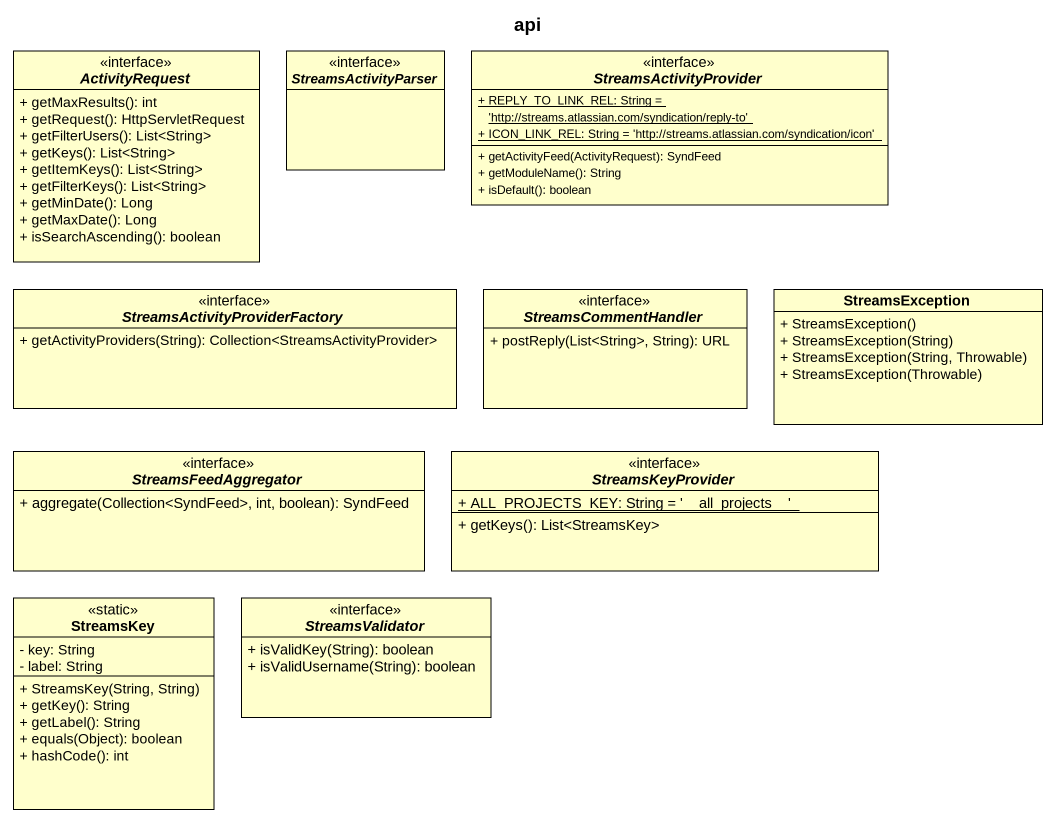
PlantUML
@startuml
title api
hide circle
hide empty members
skinparam classAttributeIconSize 0
interface ActivityRequest <<interface>> {
  + getMaxResults(): int
  + getRequest(): HttpServletRequest
  + getFilterUsers(): List<String>
  + getKeys(): List<String>
  + getItemKeys(): List<String>
  + getFilterKeys(): List<String>
  + getMinDate(): Long
  + getMaxDate(): Long
  + isSearchAscending(): boolean
}
interface StreamsActivityParser <<interface>>
interface StreamsActivityProvider <<interface>> {
  {static} + REPLY_TO_LINK_REL: String = 'http://streams.atlassian.com/syndication/reply-to'
  {static} + ICON_LINK_REL: String = 'http://streams.atlassian.com/syndication/icon'
  + getActivityFeed(ActivityRequest): SyndFeed
  + getModuleName(): String
  + isDefault(): boolean
}
interface "StreamsActivityProviderFactory" as StreamsActivityProviderFacto <<interface>> {
  + getActivityProviders(String): Collection<StreamsActivityProvider>
}
interface StreamsCommentHandler <<interface>> {
  + postReply(List<String>, String): URL
}
class StreamsException {
  + StreamsException()
  + StreamsException(String)
  + StreamsException(String, Throwable)
  + StreamsException(Throwable)
}
interface StreamsFeedAggregator <<interface>> {
  + aggregate(Collection<SyndFeed>, int, boolean): SyndFeed
}
interface StreamsKeyProvider <<interface>> {
  {static} + ALL_PROJECTS_KEY: String = '~__all_projects~__'
  + getKeys(): List<StreamsKey>
}
class StreamsKey <<static>> {
  - key: String
  - label: String
  + StreamsKey(String, String)
  + getKey(): String
  + getLabel(): String
  + equals(Object): boolean
  + hashCode(): int
}
interface StreamsValidator <<interface>> {
  + isValidKey(String): boolean
  + isValidUsername(String): boolean
}
@enduml
